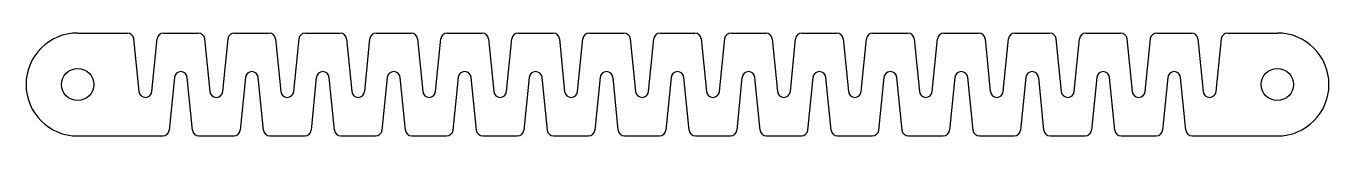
# Model space of a CAD drawing. Header units: millimetres. Extents: x -50 to 50, y -4 to 4.
import ezdxf

# ---------------------------------------------------------------- set-up
doc = ezdxf.new("R2010")
doc.units = ezdxf.units.MM
doc.header["$MEASUREMENT"] = 0
doc.layers.add('Layer 01', color=1, linetype='Continuous', true_color=0xff0000)

msp = doc.modelspace()

# ---------------------------------------------------------------- linework, layer by layer
at = {"layer": 'Layer 01'}
for p, q in [((-46.5, 4), (-42.65, 4)), ((-42.16, 3.55), (-41.75, -0.55)), ((-40.75, -0.55), (-40.34, 3.55)), ((-39.85, 4), (-37.15, 4)), ((-36.66, 3.55), (-36.25, -0.55)), ((-35.25, -0.55), (-34.84, 3.55)), ((-34.35, 4), (-31.65, 4)), ((-31.16, 3.55), (-30.75, -0.55)), ((-29.75, -0.55), (-29.34, 3.55)), ((-28.85, 4), (-26.15, 4)), ((-25.66, 3.55), (-25.25, -0.55)), ((-24.25, -0.55), (-23.84, 3.55)), ((-23.35, 4), (-20.65, 4)), ((-20.16, 3.55), (-19.75, -0.55)), ((-18.75, -0.55), (-18.34, 3.55)), ((-17.85, 4), (-15.15, 4)), ((-14.66, 3.55), (-14.25, -0.55)), ((-13.25, -0.55), (-12.84, 3.55)), ((-12.35, 4), (-9.65, 4)), ((-9.16, 3.55), (-8.75, -0.55)), ((-7.75, -0.55), (-7.34, 3.55)), ((-6.85, 4), (-4.15, 4)), ((-3.66, 3.55), (-3.25, -0.55)), ((-2.25, -0.55), (-1.84, 3.55)), ((-1.35, 4), (1.35, 4)), ((1.84, 3.55), (2.25, -0.55)), ((3.25, -0.55), (3.66, 3.55)), ((4.15, 4), (6.85, 4)), ((7.34, 3.55), (7.75, -0.55)), ((8.75, -0.55), (9.16, 3.55)), ((9.65, 4), (12.35, 4)), ((12.84, 3.55), (13.25, -0.55)), ((14.25, -0.55), (14.66, 3.55)), ((15.15, 4), (17.85, 4)), ((18.34, 3.55), (18.75, -0.55)), ((19.75, -0.55), (20.16, 3.55)), ((20.65, 4), (23.35, 4)), ((23.84, 3.55), (24.25, -0.55)), ((25.25, -0.55), (25.66, 3.55)), ((26.15, 4), (28.85, 4)), ((29.34, 3.55), (29.75, -0.55)), ((30.75, -0.55), (31.16, 3.55)), ((31.65, 4), (34.35, 4)), ((34.84, 3.55), (35.25, -0.55)), ((36.25, -0.55), (36.66, 3.55)), ((37.15, 4), (39.85, 4)), ((40.34, 3.55), (40.75, -0.55)), ((41.75, -0.55), (42.16, 3.55)), ((42.65, 4), (46.5, 4)), ((-39, 0.55), (-39.41, -3.55)), ((-37.59, -3.55), (-38, 0.55)), ((-33.5, 0.55), (-33.91, -3.55)), ((-32.09, -3.55), (-32.5, 0.55)), ((-28, 0.55), (-28.41, -3.55)), ((-26.59, -3.55), (-27, 0.55)), ((-22.5, 0.55), (-22.91, -3.55)), ((-21.09, -3.55), (-21.5, 0.55)), ((-17, 0.55), (-17.41, -3.55)), ((-15.59, -3.55), (-16, 0.55)), ((-11.5, 0.55), (-11.91, -3.55)), ((-10.09, -3.55), (-10.5, 0.55)), ((-6, 0.55), (-6.41, -3.55)), ((-4.59, -3.55), (-5, 0.55)), ((-0.5, 0.55), (-0.91, -3.55)), ((0.91, -3.55), (0.5, 0.55)), ((5, 0.55), (4.59, -3.55)), ((6.41, -3.55), (6, 0.55)), ((10.5, 0.55), (10.09, -3.55)), ((11.91, -3.55), (11.5, 0.55)), ((16, 0.55), (15.59, -3.55)), ((17.41, -3.55), (17, 0.55)), ((21.5, 0.55), (21.09, -3.55)), ((22.91, -3.55), (22.5, 0.55)), ((27, 0.55), (26.59, -3.55)), ((28.41, -3.55), (28, 0.55)), ((32.5, 0.55), (32.09, -3.55)), ((33.91, -3.55), (33.5, 0.55)), ((38, 0.55), (37.59, -3.55)), ((39.41, -3.55), (39, 0.55)), ((-46.5, -4), (-39.9, -4)), ((-37.1, -4), (-34.4, -4)), ((-31.6, -4), (-28.9, -4)), ((-26.1, -4), (-23.4, -4)), ((-20.6, -4), (-17.9, -4)), ((-15.1, -4), (-12.4, -4)), ((-9.6, -4), (-6.9, -4)), ((-4.1, -4), (-1.4, -4)), ((1.4, -4), (4.1, -4)), ((6.9, -4), (9.6, -4)), ((12.4, -4), (15.1, -4)), ((17.9, -4), (20.6, -4)), ((23.4, -4), (26.1, -4)), ((28.9, -4), (31.6, -4)), ((34.4, -4), (37.1, -4)), ((39.9, -4), (46.5, -4))]:
    msp.add_line(p, q, dxfattribs=at)
for centre in [(-46.5, 0), (46.5, 0)]:
    msp.add_circle(centre, 1.25, dxfattribs=at)
for centre, radius, start, end in [((-46.5, 0), 4, 90, 270), ((-42.65, 3.5), 0.5, 5.7106, 90), ((-39.85, 3.5), 0.5, 90, 174.2894), ((-37.15, 3.5), 0.5, 5.7106, 90), ((-34.35, 3.5), 0.5, 90, 174.2894), ((-31.65, 3.5), 0.5, 5.7106, 90), ((-28.85, 3.5), 0.5, 90, 174.2894), ((-26.15, 3.5), 0.5, 5.7106, 90), ((-23.35, 3.5), 0.5, 90, 174.2894), ((-20.65, 3.5), 0.5, 5.7106, 90), ((-17.85, 3.5), 0.5, 90, 174.2894), ((-15.15, 3.5), 0.5, 5.7106, 90), ((-12.35, 3.5), 0.5, 90, 174.2894), ((-9.65, 3.5), 0.5, 5.7106, 90), ((-6.85, 3.5), 0.5, 90, 174.2894), ((-4.15, 3.5), 0.5, 5.7106, 90), ((-1.35, 3.5), 0.5, 90, 174.2894), ((1.35, 3.5), 0.5, 5.7106, 90), ((4.15, 3.5), 0.5, 90, 174.2894), ((6.85, 3.5), 0.5, 5.7106, 90), ((9.65, 3.5), 0.5, 90, 174.2894), ((12.35, 3.5), 0.5, 5.7106, 90), ((15.15, 3.5), 0.5, 90, 174.2894), ((17.85, 3.5), 0.5, 5.7106, 90), ((20.65, 3.5), 0.5, 90, 174.2894), ((23.35, 3.5), 0.5, 5.7106, 90), ((26.15, 3.5), 0.5, 90, 174.2894), ((28.85, 3.5), 0.5, 5.7106, 90), ((31.65, 3.5), 0.5, 90, 174.2894), ((34.35, 3.5), 0.5, 5.7106, 90), ((37.15, 3.5), 0.5, 90, 174.2894), ((39.85, 3.5), 0.5, 5.7106, 90), ((42.65, 3.5), 0.5, 90, 174.2894), ((46.5, 0), 4, 270, 90), ((-38.5, 0.5), 0.5, 5.7106, 174.2894), ((-33, 0.5), 0.5, 5.7106, 174.2894), ((-27.5, 0.5), 0.5, 5.7106, 174.2894), ((-22, 0.5), 0.5, 5.7106, 174.2894), ((-16.5, 0.5), 0.5, 5.7106, 174.2894), ((-11, 0.5), 0.5, 5.7106, 174.2894), ((-5.5, 0.5), 0.5, 5.7106, 174.2894), ((0, 0.5), 0.5, 5.7106, 174.2894), ((5.5, 0.5), 0.5, 5.7106, 174.2894), ((11, 0.5), 0.5, 5.7106, 174.2894), ((16.5, 0.5), 0.5, 5.7106, 174.2894), ((22, 0.5), 0.5, 5.7106, 174.2894), ((27.5, 0.5), 0.5, 5.7106, 174.2894), ((33, 0.5), 0.5, 5.7106, 174.2894), ((38.5, 0.5), 0.5, 5.7106, 174.2894), ((-41.25, -0.5), 0.5, 185.7106, 354.2894), ((-35.75, -0.5), 0.5, 185.7106, 354.2894), ((-30.25, -0.5), 0.5, 185.7106, 354.2894), ((-24.75, -0.5), 0.5, 185.7106, 354.2894), ((-19.25, -0.5), 0.5, 185.7106, 354.2894), ((-13.75, -0.5), 0.5, 185.7106, 354.2894), ((-8.25, -0.5), 0.5, 185.7106, 354.2894), ((-2.75, -0.5), 0.5, 185.7106, 354.2894), ((2.75, -0.5), 0.5, 185.7106, 354.2894), ((8.25, -0.5), 0.5, 185.7106, 354.2894), ((13.75, -0.5), 0.5, 185.7106, 354.2894), ((19.25, -0.5), 0.5, 185.7106, 354.2894), ((24.75, -0.5), 0.5, 185.7106, 354.2894), ((30.25, -0.5), 0.5, 185.7106, 354.2894), ((35.75, -0.5), 0.5, 185.7106, 354.2894), ((41.25, -0.5), 0.5, 185.7106, 354.2894), ((-39.9, -3.5), 0.5, 270, 354.2894), ((-37.1, -3.5), 0.5, 185.7106, 270), ((-34.4, -3.5), 0.5, 270, 354.2894), ((-31.6, -3.5), 0.5, 185.7106, 270), ((-28.9, -3.5), 0.5, 270, 354.2894), ((-26.1, -3.5), 0.5, 185.7106, 270), ((-23.4, -3.5), 0.5, 270, 354.2894), ((-20.6, -3.5), 0.5, 185.7106, 270), ((-17.9, -3.5), 0.5, 270, 354.2894), ((-15.1, -3.5), 0.5, 185.7106, 270), ((-12.4, -3.5), 0.5, 270, 354.2894), ((-9.6, -3.5), 0.5, 185.7106, 270), ((-6.9, -3.5), 0.5, 270, 354.2894), ((-4.1, -3.5), 0.5, 185.7106, 270), ((-1.4, -3.5), 0.5, 270, 354.2894), ((1.4, -3.5), 0.5, 185.7106, 270), ((4.1, -3.5), 0.5, 270, 354.2894), ((6.9, -3.5), 0.5, 185.7106, 270), ((9.6, -3.5), 0.5, 270, 354.2894), ((12.4, -3.5), 0.5, 185.7106, 270), ((15.1, -3.5), 0.5, 270, 354.2894), ((17.9, -3.5), 0.5, 185.7106, 270), ((20.6, -3.5), 0.5, 270, 354.2894), ((23.4, -3.5), 0.5, 185.7106, 270), ((26.1, -3.5), 0.5, 270, 354.2894), ((28.9, -3.5), 0.5, 185.7106, 270), ((31.6, -3.5), 0.5, 270, 354.2894), ((34.4, -3.5), 0.5, 185.7106, 270), ((37.1, -3.5), 0.5, 270, 354.2894), ((39.9, -3.5), 0.5, 185.7106, 270)]:
    msp.add_arc(centre, radius, start, end, dxfattribs=at)

doc.saveas('drawing.dxf')
